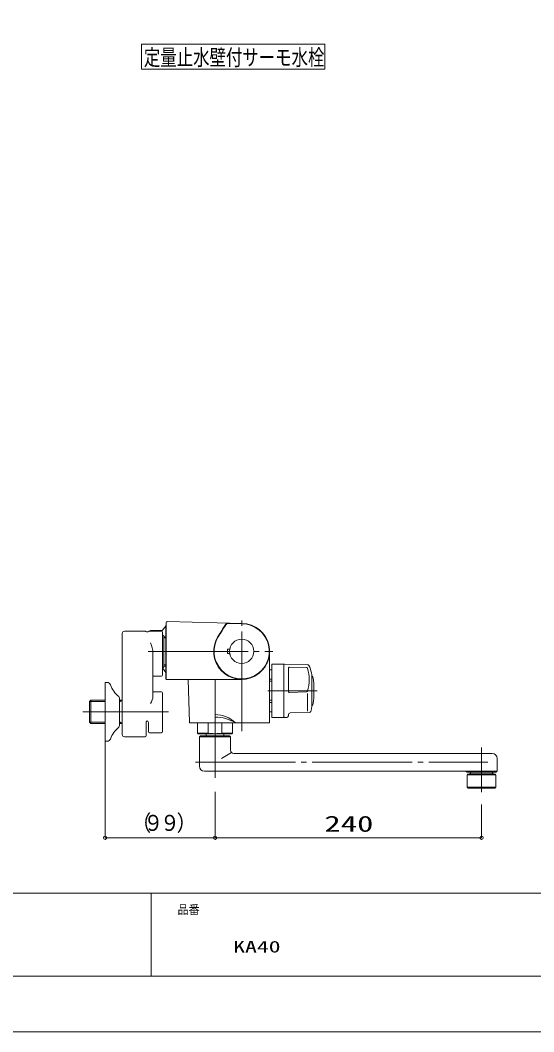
# Model space of a CAD drawing. Units: millimetres on the paper. Extents: x -305 to 305, y -152 to 152.
# Drawn here: x -94.6 to -2.1, y -148.5 to 33.9 of the extents above; entities that cross this region are included whole.
import ezdxf
from ezdxf.enums import TextEntityAlignment as Align

# ---------------------------------------------------------------- set-up
doc = ezdxf.new("R2010")
doc.units = ezdxf.units.MM
doc.linetypes.add('LONG_CHAIN', pattern=[21, 18, -1, 1, -1])
for name, color, linetype, lineweight in [('0-0_0', 7, 'Continuous', 9), ('0-1_VIEW0001', 7, 'Continuous', 9), ('0-2_1図面枠', 7, 'Continuous', 9), ('0-3_図面枠', 3, 'Continuous', 9), ('0-4_DEFPOINTS', 7, 'Continuous', 9)]:
    doc.layers.add(name, color=color, linetype=linetype, lineweight=lineweight)
doc.styles.add('ＭＳ ゴシック', font='')
doc.styles.get('ＭＳ ゴシック').set_extended_font_data('MS Gothic')

# ---------------------------------------------------------------- blocks, each defined once
blk = doc.blocks.new('_ORIGIN')
at = {"layer": '0-0_0'}
blk.add_line((0, 0), (-1, 0), dxfattribs=at)
blk.add_circle((0, 0), 0.5, dxfattribs=at)

msp = doc.modelspace()

# ---------------------------------------------------------------- linework, layer by layer
at = {"layer": '0-0_0'}
msp.add_line((-71.017, -123.498), (-71.017, -138.498), dxfattribs=at)
at = {"layer": '0-1_VIEW0001'}
for p, q in [((-72.751, 25.042), (-72.751, 29.542)), ((-72.751, 29.542), (-39.751, 29.542)), ((-39.751, 25.042), (-39.751, 29.542)), ((-72.751, 25.042), (-39.751, 25.042)), ((-68.335, -84.863), (-68.335, -74.757)), ((-54.601, -74.864), (-68.131, -74.557)), ((-72.115, -76.273), (-75.815, -76.273)), ((-69.175, -76.273), (-71.315, -76.273)), ((-71.255, -76.263), (-71.255, -76.273)), ((-69.115, -76.163), (-71.155, -76.163)), ((-69.069, -76.163), (-69.069, -76.304)), ((-68.385, -75.348), (-69.039, -76.127)), ((-68.975, -84.194), (-68.975, -76.473)), ((-68.355, -84.853), (-68.355, -75.273)), ((-54.603, -74.944), (-57.083, -74.888)), ((-54.602, -74.904), (-57.082, -74.848)), ((-76.215, -76.673), (-76.215, -94.902)), ((-68.755, -77.113), (-68.755, -82.713)), ((-68.355, -77.269), (-68.755, -77.269)), ((-68.355, -77.501), (-68.755, -77.501)), ((-70.715, -80.203), (-70.715, -87.978)), ((-57.291, -79.613), (-57.291, -80.213)), ((-57.191, -79.513), (-56.96, -79.513)), ((-49.675, -80.23), (-49.675, -92.713)), ((-57.191, -80.313), (-56.96, -80.313)), ((-68.958, -82.866), (-68.355, -83.699)), ((-68.355, -82.324), (-68.755, -82.324)), ((-68.355, -82.557), (-68.755, -82.557)), ((-49.299, -83.213), (-49.675, -83.213)), ((-49.299, -82.273), (-49.299, -91.813)), ((-49.239, -82.213), (-47.199, -82.213)), ((-47.099, -82.3), (-47.099, -91.713)), ((-46.998, -82.2), (-42.876, -82.272)), ((-46.299, -82.959), (-46.299, -87.128)), ((-43.025, -82.808), (-46.096, -82.759)), ((-79.315, -85.521), (-78.915, -85.521)), ((-79.315, -85.521), (-79.315, -96.121)), ((-70.715, -84.394), (-69.175, -84.394)), ((-68.355, -84.353), (-68.335, -84.353)), ((-54.715, -84.963), (-68.235, -84.963)), ((-64.355, -84.963), (-64.084, -92.716)), ((-59.515, -84.953), (-59.515, -92.613)), ((-59.515, -92.713), (-59.515, -84.963)), ((-49.299, -84.917), (-49.675, -84.917)), ((-49.299, -85.316), (-49.675, -85.316)), ((-42.099, -85.213), (-42.099, -88.813)), ((-70.715, -87.181), (-69.175, -87.181)), ((-68.975, -87.381), (-68.975, -94.375)), ((-46.092, -87.327), (-43.022, -87.221)), ((-42.876, -87.532), (-42.876, -90.715)), ((-82.115, -88.958), (-81.883, -88.726)), ((-82.115, -88.958), (-79.315, -88.958)), ((-82.115, -88.958), (-82.115, -92.685)), ((-81.883, -88.726), (-79.315, -88.726)), ((-81.883, -92.917), (-81.883, -88.726)), ((-76.715, -88.341), (-76.715, -93.301)), ((-76.715, -88.726), (-76.618, -88.726)), ((-76.715, -88.958), (-76.618, -88.958)), ((-76.618, -88.958), (-76.618, -88.726)), ((-76.618, -88.958), (-76.215, -88.726)), ((-76.615, -88.726), (-76.215, -88.726)), ((-49.299, -88.71), (-49.675, -88.71)), ((-49.299, -89.109), (-49.675, -89.109)), ((-49.299, -90.813), (-49.675, -90.813)), ((-46.005, -91.007), (-42.557, -90.947)), ((-82.115, -92.685), (-79.315, -92.685)), ((-82.115, -92.685), (-81.883, -92.917)), ((-81.883, -92.917), (-79.315, -92.917)), ((-76.715, -92.685), (-76.618, -92.685)), ((-76.715, -92.917), (-76.618, -92.917)), ((-76.618, -92.685), (-76.618, -92.917)), ((-76.618, -92.685), (-76.215, -92.917)), ((-76.615, -92.917), (-76.215, -92.917)), ((-71.915, -92.751), (-71.915, -95.102)), ((-71.515, -92.751), (-71.515, -94.375)), ((-63.984, -92.813), (-59.455, -92.813)), ((-62.665, -92.813), (-62.665, -94.653)), ((-60.745, -92.813), (-60.745, -94.653)), ((-49.775, -92.813), (-59.315, -92.813)), ((-56.365, -92.813), (-56.365, -94.653)), ((-47.199, -91.813), (-49.299, -91.813)), ((-46.599, -91.813), (-46.999, -91.813)), ((-46.299, -91.513), (-46.299, -91.307)), ((-69.175, -94.575), (-71.315, -94.575)), ((-62.665, -94.653), (-60.745, -94.653)), ((-62.665, -94.653), (-62.565, -94.753)), ((-56.465, -94.753), (-62.565, -94.753)), ((-61.105, -94.753), (-61.105, -95.113)), ((-57.925, -94.753), (-57.925, -95.113)), ((-56.465, -94.753), (-56.365, -94.653)), ((-79.315, -96.121), (-78.915, -96.121)), ((-79.315, -96.121), (-79.315, -113.521)), ((-75.815, -95.302), (-72.115, -95.302)), ((-62.116, -95.115), (-62.316, -95.315)), ((-56.716, -95.315), (-62.316, -95.315)), ((-62.316, -100.615), (-62.316, -95.315)), ((-62.116, -95.115), (-56.916, -95.115)), ((-56.54, -98.139), (-58.346, -99.217)), ((-43.153, -98.315), (-56.116, -98.315)), ((-9.615, -98.315), (-43.153, -98.315)), ((-8.715, -101.515), (-8.715, -99.215)), ((-61.416, -101.515), (-43.153, -101.515)), ((-43.153, -101.515), (-8.695, -101.515)), ((-14.085, -101.515), (-14.335, -101.515)), ((-8.895, -101.715), (-14.135, -101.715)), ((-14.015, -102.075), (-14.115, -102.175)), ((-14.015, -102.075), (-9.015, -102.075)), ((-13.715, -102.075), (-13.715, -101.975)), ((-9.315, -101.975), (-13.715, -101.975)), ((-13.553, -102.075), (-13.553, -101.975)), ((-13.505, -101.715), (-13.505, -101.975)), ((-9.525, -101.715), (-9.525, -101.975)), ((-9.478, -102.075), (-9.478, -101.975)), ((-9.315, -102.075), (-9.315, -101.975)), ((-9.015, -102.075), (-8.915, -102.175)), ((-8.915, -102.175), (-14.115, -102.175)), ((-14.115, -104.375), (-14.115, -102.175)), ((-8.915, -104.375), (-8.915, -102.175)), ((-59.515, -105.253), (-59.515, -113.521)), ((-8.915, -104.375), (-14.115, -104.375)), ((-14.115, -104.375), (-13.915, -104.575)), ((-13.915, -104.575), (-9.115, -104.575)), ((-8.915, -104.375), (-9.115, -104.575)), ((-11.515, -107.523), (-11.515, -113.521)), ((-59.515, -109.572), (-59.515, -113.521)), ((-60.115, -113.521), (-78.715, -113.521)), ((-12.115, -113.521), (-58.915, -113.521))]:
    msp.add_line(p, q, dxfattribs=at)
at = {"layer": '0-1_VIEW0001', "linetype": 'LONG_CHAIN'}
for p, q in [((-54.715, -94.321), (-54.715, -74.273)), ((-71.551, -79.913), (-49.075, -79.913)), ((-49.988, -87.013), (-41.113, -87.013)), ((-83.315, -90.821), (-67.875, -90.821)), ((-59.515, -91.613), (-59.515, -102.713)), ((-11.515, -105.287), (-11.515, -97.234)), ((-11.515, -97.876), (-11.515, -104.983)), ((-63.016, -99.915), (-10.391, -99.915))]:
    msp.add_line(p, q, dxfattribs=at)
at = {"layer": '0-1_VIEW0001'}
for points in [[(-71.515, -92.751), (-71.533, -92.628), (-71.589, -92.521), (-71.642, -92.475), (-71.715, -92.454), (-71.798, -92.481), (-71.871, -92.564), (-71.901, -92.642), (-71.915, -92.751)], [(-58.286, -92.813), (-58.286, -94.653), (-56.365, -94.653)], [(-56.916, -95.115), (-56.716, -95.315), (-56.716, -97.715)]]:
    msp.add_lwpolyline(points, dxfattribs=at)
msp.add_circle((-54.715, -79.913), 2.2, dxfattribs=at)
for centre, radius, start, end in [((-68.135, -74.757), 0.2, 88.70159, 180), ((-75.815, -76.673), 0.4, 90, 180), ((-72.115, -76.473), 0.2, 52.04897, 90), ((-71.715, -75.779), 0.604, 242.69036, 297.30964), ((-71.315, -76.473), 0.2, 90, 127.95103), ((-71.155, -76.263), 0.1, 90, 180), ((-69.175, -76.473), 0.2, 0, 90), ((-69.115, -76.063), 0.1, 270, 320), ((-68.309, -75.413), 0.1, 117.79488, 140), ((-68.255, -75.273), 0.1, 143.1301, 180), ((-68.255, -75.413), 0.1, 143.1301, 180), ((-54.715, -79.913), 5.05, 147.99998, 88.70159), ((-54.715, -79.913), 5.01, 148, 88.7), ((-54.715, -79.913), 4.97, 148, 88.7), ((49.552, -145.066), 128, 146.85394, 148), ((49.517, -145.045), 127.919, 146.86354, 148), ((49.517, -145.045), 127.879, 146.86354, 148), ((-57.117, -75.407), 0.6, 88.70159, 146.85394), ((-57.096, -75.448), 0.6, 88.7, 146.86355), ((-57.096, -75.448), 0.559, 88.7, 146.86354), ((-74.996, -80.203), 4.28, 0, 24.96739), ((-69.955, -78.488), 1.825, 48.88791, 57.52128), ((-68.255, -77.113), 0.1, 180, 216.8699), ((-57.191, -79.613), 0.1, 90, 180), ((-57.191, -80.213), 0.1, 180, 270), ((-56.96, -79.413), 0.1, 270, 347.44414), ((-56.96, -80.413), 0.1, 12.55586, 90), ((-69.955, -81.338), 1.825, 302.47872, 311.11209), ((-68.255, -82.713), 0.1, 143.1301, 180), ((-49.239, -82.273), 0.06, 90, 180), ((-47.199, -82.313), 0.1, 0, 90), ((-46.999, -82.3), 0.1, 88.9992, 180), ((-46.099, -82.959), 0.2, 89.10012, 180), ((-43.028, -83.008), 0.2, 15.34582, 89.10012), ((-42.881, -82.572), 0.3, 26.899, 88.999), ((-50.335, -85.013), 7.777, 344.63199, 15.34582), ((-47.073, -84.699), 5, 354.1, 26.899), ((-78.915, -86.121), 0.6, 19.26546, 90), ((-69.175, -84.194), 0.2, 270, 0), ((-68.255, -84.653), 0.1, 143.1301, 180), ((-68.255, -84.853), 0.1, 180, 249.85423), ((-68.235, -84.863), 0.1, 180, 270), ((-42.499, -94.312), 10, 87.493, 87.63823), ((-42.071, -84.522), 0.2, 8.042, 87.493), ((-59.696, -87.012), 18, 351.956, 8.042), ((-73.818, -84.34), 4.8, 199.26546, 230.85258), ((-69.175, -87.381), 0.2, 0, 90), ((-46.099, -87.128), 0.2, 180, 271.9943), ((-43.029, -87.021), 0.2, 271.9943, 344.63199), ((-77.075, -88.341), 0.36, 0, 50.85258), ((-73.117, -87.978), 2.401, 326.45045, 0), ((-47.073, -89.326), 5, 343.678, 5.899), ((-45.999, -91.307), 0.3, 91, 180), ((-42.562, -90.647), 0.3, 271, 343.677), ((-42.499, -79.712), 10, 272.36204, 272.506), ((-42.071, -89.503), 0.2, 272.506, 351.956), ((-63.984, -92.713), 0.1, 182, 270), ((-59.615, -92.713), 0.1, 270, 0), ((-59.515, -96.611), 5.303, 45.75398, 90), ((-59.515, -98.742), 6.989, 58.03466, 90), ((-59.315, -92.613), 0.2, 180, 270), ((-59.455, -92.613), 0.2, 270, 290.48732), ((-49.775, -92.713), 0.1, 270, 0), ((-47.199, -91.713), 0.1, 270, 0), ((-46.999, -91.713), 0.1, 180, 270), ((-46.599, -91.513), 0.3, 270, 359.999), ((-73.818, -97.303), 4.8, 129.14742, 160.73454), ((-77.075, -93.301), 0.36, 309.14742, 0), ((-71.315, -94.375), 0.2, 180, 270), ((-69.175, -94.375), 0.2, 270, 0), ((-59.515, -87.14), 7.612, 260.70283, 279.29717), ((-78.915, -95.521), 0.6, 270, 340.73454), ((-75.815, -94.902), 0.4, 180, 270), ((-72.115, -95.102), 0.2, 270, 0), ((-56.116, -97.715), 0.6, 180, 270), ((-9.615, -99.215), 0.9, 0, 90), ((-61.416, -100.615), 0.9, 180, 270), ((-14.135, -101.515), 0.2, 180, 270), ((-8.895, -101.515), 0.2, 270, 0)]:
    msp.add_arc(centre, radius, start, end, dxfattribs=at)
at = {"layer": '0-3_図面枠'}
msp.add_line((-291.017, -123.498), (108.983, -123.498), dxfattribs=at)
msp.add_lwpolyline([(-291.017, -138.498), (108.983, -138.498), (108.983, 138.502), (-291.017, 138.502)], close=True, dxfattribs=at)
at = {"layer": '0-4_DEFPOINTS'}
msp.add_line((118.983, -148.498), (-301.017, -148.498), dxfattribs=at)

# ---------------------------------------------------------------- block references
at = {"layer": '0-1_VIEW0001', "xscale": 0.6, "yscale": 0.6, "rotation": 180}
for p in [(-79.315, -113.521), (-59.515, -113.521)]:
    msp.add_blockref('_ORIGIN', p, dxfattribs=at)
at = {"layer": '0-1_VIEW0001', "xscale": 0.6, "yscale": 0.6}
for p in [(-59.515, -113.521), (-11.515, -113.521)]:
    msp.add_blockref('_ORIGIN', p, dxfattribs=at)

# ---------------------------------------------------------------- texts
at = {"layer": '0-1_VIEW0001', "style": 'ＭＳ ゴシック'}
for s, width, p in [('定量止水壁付サーモ水栓', 0.75, (-72.323, 24.863)), ('（', 0.9, (-74.567, -113.147)), ('９', 0.9, (-72.386, -113.147)), ('９', 0.9, (-69.404, -113.147)), ('）', 0.9, (-66.422, -113.147)), ('240', 1.5, (-39.826, -113.312))]:
    msp.add_text(s, height=2.889, dxfattribs=dict(at, width=width)).set_placement(p, align=Align.BOTTOM_LEFT)
at = {"layer": '0-2_1図面枠', "style": 'ＭＳ ゴシック'}
for s, height, width, p in [('品番', 1.628, 0.9, (-66.276, -127.759)), ('KA40', 2.089, 1.5, (-56.239, -134.834))]:
    msp.add_text(s, height=height, dxfattribs=dict(at, width=width)).set_placement(p, align=Align.BOTTOM_LEFT)

doc.saveas('drawing.dxf')
